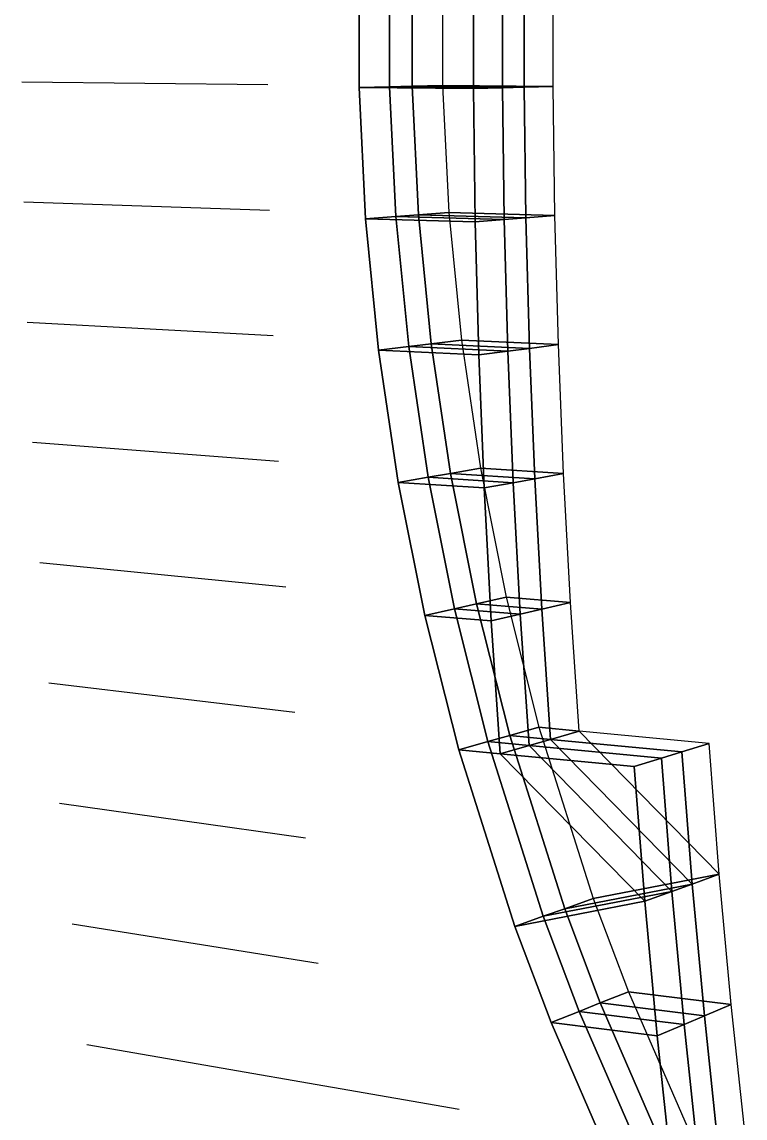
# Model space of a CAD drawing. Extents: x -21.3 to 21.3, y -21.5 to 21.5.
# Drawn here: x -21.32 to -16.24, y -7.7 to 0 of the extents above; entities that cross this region are included whole.
import ezdxf

# ---------------------------------------------------------------- set-up
doc = ezdxf.new("R2010")
doc.units = 0

msp = doc.modelspace()

# ---------------------------------------------------------------- linework, layer by layer
at = {"layer": 'Crown wall bottom'}
for points in [[(-18.73881, 0.45559, 29.79412), (-18.73881, -0.45559, 29.79412), (-17.94485, -0.46287, 30.27884), (-17.94485, 0.46287, 30.27884)], [(-18.57911, 0.4517, 29.54019), (-18.57911, -0.4517, 29.54019), (-17.79191, -0.45892, 30.02078), (-17.79191, 0.45892, 30.02078)], [(-18.36617, 0.44653, 29.20162), (-18.36617, -0.44653, 29.20162), (-17.588, -0.45366, 29.6767), (-17.588, 0.45366, 29.6767)], [(-17.93244, -1.38851, 30.25789), (-17.94485, -0.46287, 30.27884), (-18.73881, -0.45559, 29.79412), (-18.69377, -1.36734, 29.79452)], [(-17.7796, -1.37668, 30.00001), (-17.79191, -0.45892, 30.02078), (-18.57911, -0.4517, 29.54019), (-18.53445, -1.35568, 29.54059)], [(-17.57583, -1.3609, 29.65617), (-17.588, -0.45366, 29.6767), (-18.36617, -0.44653, 29.20162), (-18.32202, -1.34014, 29.20201)], [(-17.90759, -2.31387, 30.21596), (-17.93244, -1.38851, 30.25789), (-18.69377, -1.36734, 29.79452), (-18.60364, -2.28167, 29.79494)], [(-17.75497, -2.29415, 29.95844), (-17.7796, -1.37668, 30.00001), (-18.53445, -1.35568, 29.54059), (-18.44509, -2.26223, 29.54101)], [(-17.55147, -2.26786, 29.61508), (-17.57583, -1.3609, 29.65617), (-18.32202, -1.34014, 29.20201), (-18.23368, -2.2363, 29.20243)], [(-17.87028, -3.23874, 30.15301), (-17.90759, -2.31387, 30.21596), (-18.60364, -2.28167, 29.79494), (-18.46682, -3.20035, 29.79555)], [(-17.71797, -3.21114, 29.89602), (-17.75497, -2.29415, 29.95844), (-18.44509, -2.26223, 29.54101), (-18.30943, -3.17307, 29.54161)], [(-17.5149, -3.17433, 29.55337), (-17.55147, -2.26786, 29.61508), (-18.23368, -2.2363, 29.20243), (-18.09958, -3.1367, 29.20302)], [(-17.46607, -4.08014, 29.47098), (-17.5149, -3.17433, 29.55337), (-18.09958, -3.1367, 29.20302), (-17.91839, -4.04304, 29.20334)], [(-17.82046, -4.16292, 30.06894), (-17.87028, -3.23874, 30.15301), (-18.46682, -3.20035, 29.79555), (-18.28195, -4.12507, 29.79587)], [(-17.66858, -4.12744, 29.81267), (-17.71797, -3.21114, 29.89602), (-18.30943, -3.17307, 29.54161), (-18.12614, -4.08992, 29.54193)], [(-17.40492, -4.98505, 29.3678), (-17.46607, -4.08014, 29.47098), (-17.91839, -4.04304, 29.20334), (-17.68817, -4.95697, 29.20286)], [(-17.75807, -5.0862, 29.96367), (-17.82046, -4.16292, 30.06894), (-18.28195, -4.12507, 29.79587), (-18.04706, -5.05755, 29.79538)], [(-17.60672, -5.04285, 29.7083), (-17.66858, -4.12744, 29.81267), (-18.12614, -4.08992, 29.54193), (-17.89325, -5.01444, 29.54145)], [(-16.42088, -5.98968, 29.74438), (-17.40492, -4.98505, 29.3678), (-17.68817, -4.95697, 29.20286), (-17.30677, -6.16106, 29.20218)], [(-16.42088, -5.98968, 29.74438), (-16.49299, -5.07115, 29.87499), (-17.40492, -4.98505, 29.3678)], [(-16.75406, -6.11121, 30.34789), (-17.75807, -5.0862, 29.96367), (-18.04706, -5.05755, 29.79538), (-17.65792, -6.28606, 29.79469)], [(-16.61127, -6.05913, 30.08924), (-17.60672, -5.04285, 29.7083), (-17.89325, -5.01444, 29.54145), (-17.50743, -6.23249, 29.54075)], [(-16.61127, -6.05913, 30.08924), (-16.68421, -5.12994, 30.22136), (-17.60672, -5.04285, 29.7083)], [(-16.75406, -6.11121, 30.34789), (-16.82763, -5.17404, 30.48115), (-17.75807, -5.0862, 29.96367)], [(-16.33658, -6.9064, 29.59168), (-16.42088, -5.98968, 29.74438), (-17.30677, -6.16106, 29.20218), (-17.05952, -6.81564, 29.20223)], [(-16.52599, -6.98648, 29.93477), (-16.61127, -6.05913, 30.08924), (-17.50743, -6.23249, 29.54075), (-17.25731, -6.89466, 29.5408)], [(-16.66805, -7.04653, 30.19209), (-16.75406, -6.11121, 30.34789), (-17.65792, -6.28606, 29.79469), (-17.40565, -6.95393, 29.79473)], [(-16.24, -7.82099, 29.41674), (-16.33658, -6.9064, 29.59168), (-17.05952, -6.81564, 29.20223), (-16.64744, -7.76431, 29.20322)], [(-16.42829, -7.91166, 29.7578), (-16.52599, -6.98648, 29.93477), (-17.25731, -6.89466, 29.5408), (-16.84046, -7.85433, 29.54181)], [(-16.56951, -7.97967, 30.0136), (-16.66805, -7.04653, 30.19209), (-17.40565, -6.95393, 29.79473), (-16.98522, -7.92185, 29.79575)]]:
    msp.add_3dface(points, dxfattribs=at)
at = {"layer": 'Crown wall side1'}
for points in [[(-18.73881, 0.45559, 29.79412), (-18.73881, -0.45559, 29.79412), (-18.95175, -0.46076, 30.13269), (-18.95175, 0.46076, 30.13269)], [(-18.57911, 0.4517, 29.54019), (-18.57911, -0.4517, 29.54019), (-18.73881, -0.45559, 29.79412), (-18.73881, 0.45559, 29.79412)], [(-18.36617, 0.44653, 29.20162), (-18.36617, -0.44653, 29.20162), (-18.57911, -0.4517, 29.54019), (-18.57911, 0.4517, 29.54019)], [(-17.7796, -1.37668, 30.00001), (-17.79191, -0.45892, 30.02078), (-17.94485, -0.46287, 30.27884), (-17.93244, -1.38851, 30.25789)], [(-17.57583, -1.3609, 29.65617), (-17.588, -0.45366, 29.6767), (-17.79191, -0.45892, 30.02078), (-17.7796, -1.37668, 30.00001)], [(-17.93244, -1.38851, 30.25789), (-17.94485, -0.46287, 30.27884), (-18.14877, -0.46813, 30.62292), (-18.13621, -1.40429, 30.60173)], [(-17.75497, -2.29415, 29.95844), (-17.7796, -1.37668, 30.00001), (-17.93244, -1.38851, 30.25789), (-17.90759, -2.31387, 30.21596)], [(-17.55147, -2.26786, 29.61508), (-17.57583, -1.3609, 29.65617), (-17.7796, -1.37668, 30.00001), (-17.75497, -2.29415, 29.95844)], [(-17.90759, -2.31387, 30.21596), (-17.93244, -1.38851, 30.25789), (-18.13621, -1.40429, 30.60173), (-18.11108, -2.34016, 30.55932)], [(-17.71797, -3.21114, 29.89602), (-17.75497, -2.29415, 29.95844), (-17.90759, -2.31387, 30.21596), (-17.87028, -3.23874, 30.15301)], [(-17.5149, -3.17433, 29.55337), (-17.55147, -2.26786, 29.61508), (-17.75497, -2.29415, 29.95844), (-17.71797, -3.21114, 29.89602)], [(-17.87028, -3.23874, 30.15301), (-17.90759, -2.31387, 30.21596), (-18.11108, -2.34016, 30.55932), (-18.07335, -3.27554, 30.49565)], [(-17.66858, -4.12744, 29.81267), (-17.71797, -3.21114, 29.89602), (-17.87028, -3.23874, 30.15301), (-17.82046, -4.16292, 30.06894)], [(-17.46607, -4.08014, 29.47098), (-17.5149, -3.17433, 29.55337), (-17.71797, -3.21114, 29.89602), (-17.66858, -4.12744, 29.81267)], [(-17.82046, -4.16292, 30.06894), (-17.87028, -3.23874, 30.15301), (-18.07335, -3.27554, 30.49565), (-18.02296, -4.21023, 30.41064)], [(-17.40492, -4.98505, 29.3678), (-17.46607, -4.08014, 29.47098), (-17.66858, -4.12744, 29.81267), (-17.60672, -5.04285, 29.7083)], [(-17.60672, -5.04285, 29.7083), (-17.66858, -4.12744, 29.81267), (-17.82046, -4.16292, 30.06894), (-17.75807, -5.0862, 29.96367)], [(-17.75807, -5.0862, 29.96367), (-17.82046, -4.16292, 30.06894), (-18.02296, -4.21023, 30.41064), (-17.95986, -5.144, 30.30417)], [(-16.42088, -5.98968, 29.74438), (-17.40492, -4.98505, 29.3678), (-17.60672, -5.04285, 29.7083), (-16.61127, -6.05913, 30.08924)], [(-16.61127, -6.05913, 30.08924), (-17.60672, -5.04285, 29.7083), (-17.75807, -5.0862, 29.96367), (-16.75406, -6.11121, 30.34789)], [(-16.42088, -5.98968, 29.74438), (-16.49299, -5.07115, 29.87499), (-16.68421, -5.12994, 30.22136), (-16.61127, -6.05913, 30.08924)], [(-16.75406, -6.11121, 30.34789), (-17.75807, -5.0862, 29.96367), (-17.95986, -5.144, 30.30417), (-16.94445, -6.18066, 30.69275)], [(-16.61127, -6.05913, 30.08924), (-16.68421, -5.12994, 30.22136), (-16.82763, -5.17404, 30.48115), (-16.75406, -6.11121, 30.34789)], [(-16.75406, -6.11121, 30.34789), (-16.82763, -5.17404, 30.48115), (-17.01885, -5.23284, 30.82752), (-16.94445, -6.18066, 30.69275)], [(-16.33658, -6.9064, 29.59168), (-16.42088, -5.98968, 29.74438), (-16.61127, -6.05913, 30.08924), (-16.52599, -6.98648, 29.93477)], [(-16.52599, -6.98648, 29.93477), (-16.61127, -6.05913, 30.08924), (-16.75406, -6.11121, 30.34789), (-16.66805, -7.04653, 30.19209)], [(-16.66805, -7.04653, 30.19209), (-16.75406, -6.11121, 30.34789), (-16.94445, -6.18066, 30.69275), (-16.85746, -7.12661, 30.53518)], [(-16.24, -7.82099, 29.41674), (-16.33658, -6.9064, 29.59168), (-16.52599, -6.98648, 29.93477), (-16.42829, -7.91166, 29.7578)], [(-16.42829, -7.91166, 29.7578), (-16.52599, -6.98648, 29.93477), (-16.66805, -7.04653, 30.19209), (-16.56951, -7.97967, 30.0136)], [(-16.56951, -7.97967, 30.0136), (-16.66805, -7.04653, 30.19209), (-16.85746, -7.12661, 30.53518), (-16.7578, -8.07035, 30.35466)]]:
    msp.add_3dface(points, dxfattribs=at)
at = {"layer": 'Crown wall side2'}
for points in [[(-18.73881, -0.45559, 29.79412), (-17.94485, -0.46287, 30.27884), (-18.14877, -0.46813, 30.62292), (-18.95175, -0.46076, 30.13269)], [(-17.94485, -0.46287, 30.27884), (-18.73881, -0.45559, 29.79412), (-18.95175, -0.46076, 30.13269), (-18.14877, -0.46813, 30.62292)], [(-18.57911, -0.4517, 29.54019), (-17.79191, -0.45892, 30.02078), (-17.94485, -0.46287, 30.27884), (-18.73881, -0.45559, 29.79412)], [(-17.79191, -0.45892, 30.02078), (-18.57911, -0.4517, 29.54019), (-18.73881, -0.45559, 29.79412), (-17.94485, -0.46287, 30.27884)], [(-18.36617, -0.44653, 29.20162), (-17.588, -0.45366, 29.6767), (-17.79191, -0.45892, 30.02078), (-18.57911, -0.4517, 29.54019)], [(-17.588, -0.45366, 29.6767), (-18.36617, -0.44653, 29.20162), (-18.57911, -0.4517, 29.54019), (-17.79191, -0.45892, 30.02078)], [(-17.93244, -1.38851, 30.25789), (-18.69377, -1.36734, 29.79452), (-18.9062, -1.38287, 30.13309), (-18.13621, -1.40429, 30.60173)], [(-17.7796, -1.37668, 30.00001), (-18.53445, -1.35568, 29.54059), (-18.69377, -1.36734, 29.79452), (-17.93244, -1.38851, 30.25789)], [(-17.57583, -1.3609, 29.65617), (-18.32202, -1.34014, 29.20201), (-18.53445, -1.35568, 29.54059), (-17.7796, -1.37668, 30.00001)], [(-17.90759, -2.31387, 30.21596), (-18.60364, -2.28167, 29.79494), (-18.81505, -2.3076, 30.13352), (-18.11108, -2.34016, 30.55932)], [(-17.75497, -2.29415, 29.95844), (-18.44509, -2.26223, 29.54101), (-18.60364, -2.28167, 29.79494), (-17.90759, -2.31387, 30.21596)], [(-17.55147, -2.26786, 29.61508), (-18.23368, -2.2363, 29.20243), (-18.44509, -2.26223, 29.54101), (-17.75497, -2.29415, 29.95844)], [(-17.5149, -3.17433, 29.55337), (-18.09958, -3.1367, 29.20302), (-18.30943, -3.17307, 29.54161), (-17.71797, -3.21114, 29.89602)], [(-17.87028, -3.23874, 30.15301), (-18.46682, -3.20035, 29.79555), (-18.67667, -3.23671, 30.13413), (-18.07335, -3.27554, 30.49565)], [(-17.71797, -3.21114, 29.89602), (-18.30943, -3.17307, 29.54161), (-18.46682, -3.20035, 29.79555), (-17.87028, -3.23874, 30.15301)], [(-17.46607, -4.08014, 29.47098), (-17.91839, -4.04304, 29.20334), (-18.12614, -4.08992, 29.54193), (-17.66858, -4.12744, 29.81267)], [(-17.82046, -4.16292, 30.06894), (-18.28195, -4.12507, 29.79587), (-18.4897, -4.17195, 30.13446), (-18.02296, -4.21023, 30.41064)], [(-17.66858, -4.12744, 29.81267), (-18.12614, -4.08992, 29.54193), (-18.28195, -4.12507, 29.79587), (-17.82046, -4.16292, 30.06894)], [(-17.40492, -4.98505, 29.3678), (-17.68817, -4.95697, 29.20286), (-17.89325, -5.01444, 29.54145), (-17.60672, -5.04285, 29.7083)], [(-16.49299, -5.07115, 29.87499), (-17.40492, -4.98505, 29.3678), (-17.60672, -5.04285, 29.7083), (-16.68421, -5.12994, 30.22136)], [(-17.75807, -5.0862, 29.96367), (-18.04706, -5.05755, 29.79538), (-18.25214, -5.11502, 30.13397), (-17.95986, -5.144, 30.30417)], [(-17.60672, -5.04285, 29.7083), (-17.89325, -5.01444, 29.54145), (-18.04706, -5.05755, 29.79538), (-17.75807, -5.0862, 29.96367)], [(-16.68421, -5.12994, 30.22136), (-17.60672, -5.04285, 29.7083), (-17.75807, -5.0862, 29.96367), (-16.82763, -5.17404, 30.48115)], [(-16.82763, -5.17404, 30.48115), (-17.75807, -5.0862, 29.96367), (-17.95986, -5.144, 30.30417), (-17.01885, -5.23284, 30.82752)], [(-16.42088, -5.98968, 29.74438), (-17.30677, -6.16106, 29.20218), (-17.50743, -6.23249, 29.54075), (-16.61127, -6.05913, 30.08924)], [(-16.61127, -6.05913, 30.08924), (-17.50743, -6.23249, 29.54075), (-17.65792, -6.28606, 29.79469), (-16.75406, -6.11121, 30.34789)], [(-16.75406, -6.11121, 30.34789), (-17.65792, -6.28606, 29.79469), (-17.85858, -6.3575, 30.13326), (-16.94445, -6.18066, 30.69275)], [(-16.33658, -6.9064, 29.59168), (-17.05952, -6.81564, 29.20223), (-17.25731, -6.89466, 29.5408), (-16.52599, -6.98648, 29.93477)], [(-16.52599, -6.98648, 29.93477), (-17.25731, -6.89466, 29.5408), (-17.40565, -6.95393, 29.79473), (-16.66805, -7.04653, 30.19209)], [(-16.66805, -7.04653, 30.19209), (-17.40565, -6.95393, 29.79473), (-17.60344, -7.03295, 30.13331), (-16.85746, -7.12661, 30.53518)]]:
    msp.add_3dface(points, dxfattribs=at)
at = {"layer": 'Crown wall side3'}
for points in [[(-17.94485, -0.46287, 30.27884), (-17.94485, 0.46287, 30.27884), (-18.14877, 0.46813, 30.62292), (-18.14877, -0.46813, 30.62292)], [(-17.79191, -0.45892, 30.02078), (-17.79191, 0.45892, 30.02078), (-17.94485, 0.46287, 30.27884), (-17.94485, -0.46287, 30.27884)], [(-17.588, -0.45366, 29.6767), (-17.588, 0.45366, 29.6767), (-17.79191, 0.45892, 30.02078), (-17.79191, -0.45892, 30.02078)], [(-18.73881, -0.45559, 29.79412), (-18.69377, -1.36734, 29.79452), (-18.9062, -1.38287, 30.13309), (-18.95175, -0.46076, 30.13269)], [(-18.57911, -0.4517, 29.54019), (-18.53445, -1.35568, 29.54059), (-18.69377, -1.36734, 29.79452), (-18.73881, -0.45559, 29.79412)], [(-18.36617, -0.44653, 29.20162), (-18.32202, -1.34014, 29.20201), (-18.53445, -1.35568, 29.54059), (-18.57911, -0.4517, 29.54019)], [(-18.69377, -1.36734, 29.79452), (-18.60364, -2.28167, 29.79494), (-18.81505, -2.3076, 30.13352), (-18.9062, -1.38287, 30.13309)], [(-18.53445, -1.35568, 29.54059), (-18.44509, -2.26223, 29.54101), (-18.60364, -2.28167, 29.79494), (-18.69377, -1.36734, 29.79452)], [(-18.32202, -1.34014, 29.20201), (-18.23368, -2.2363, 29.20243), (-18.44509, -2.26223, 29.54101), (-18.53445, -1.35568, 29.54059)], [(-18.60364, -2.28167, 29.79494), (-18.46682, -3.20035, 29.79555), (-18.67667, -3.23671, 30.13413), (-18.81505, -2.3076, 30.13352)], [(-18.44509, -2.26223, 29.54101), (-18.30943, -3.17307, 29.54161), (-18.46682, -3.20035, 29.79555), (-18.60364, -2.28167, 29.79494)], [(-18.23368, -2.2363, 29.20243), (-18.09958, -3.1367, 29.20302), (-18.30943, -3.17307, 29.54161), (-18.44509, -2.26223, 29.54101)], [(-18.09958, -3.1367, 29.20302), (-17.91839, -4.04304, 29.20334), (-18.12614, -4.08992, 29.54193), (-18.30943, -3.17307, 29.54161)], [(-18.46682, -3.20035, 29.79555), (-18.28195, -4.12507, 29.79587), (-18.4897, -4.17195, 30.13446), (-18.67667, -3.23671, 30.13413)], [(-18.30943, -3.17307, 29.54161), (-18.12614, -4.08992, 29.54193), (-18.28195, -4.12507, 29.79587), (-18.46682, -3.20035, 29.79555)], [(-17.91839, -4.04304, 29.20334), (-17.68817, -4.95697, 29.20286), (-17.89325, -5.01444, 29.54145), (-18.12614, -4.08992, 29.54193)], [(-18.28195, -4.12507, 29.79587), (-18.04706, -5.05755, 29.79538), (-18.25214, -5.11502, 30.13397), (-18.4897, -4.17195, 30.13446)], [(-18.12614, -4.08992, 29.54193), (-17.89325, -5.01444, 29.54145), (-18.04706, -5.05755, 29.79538), (-18.28195, -4.12507, 29.79587)], [(-17.68817, -4.95697, 29.20286), (-17.30677, -6.16106, 29.20218), (-17.50743, -6.23249, 29.54075), (-17.89325, -5.01444, 29.54145)], [(-17.40492, -4.98505, 29.3678), (-17.40492, -4.98505, 29.3678), (-17.60672, -5.04285, 29.7083)], [(-18.04706, -5.05755, 29.79538), (-17.65792, -6.28606, 29.79469), (-17.85858, -6.3575, 30.13326), (-18.25214, -5.11502, 30.13397)], [(-17.89325, -5.01444, 29.54145), (-17.50743, -6.23249, 29.54075), (-17.65792, -6.28606, 29.79469), (-18.04706, -5.05755, 29.79538)], [(-17.60672, -5.04285, 29.7083), (-17.60672, -5.04285, 29.7083), (-17.75807, -5.0862, 29.96367)], [(-17.75807, -5.0862, 29.96367), (-17.75807, -5.0862, 29.96367), (-17.95986, -5.144, 30.30417)], [(-17.30677, -6.16106, 29.20218), (-17.05952, -6.81564, 29.20223), (-17.25731, -6.89466, 29.5408), (-17.50743, -6.23249, 29.54075)], [(-17.50743, -6.23249, 29.54075), (-17.25731, -6.89466, 29.5408), (-17.40565, -6.95393, 29.79473), (-17.65792, -6.28606, 29.79469)], [(-17.65792, -6.28606, 29.79469), (-17.40565, -6.95393, 29.79473), (-17.60344, -7.03295, 30.13331), (-17.85858, -6.3575, 30.13326)], [(-17.05952, -6.81564, 29.20223), (-16.64744, -7.76431, 29.20322), (-16.84046, -7.85433, 29.54181), (-17.25731, -6.89466, 29.5408)], [(-17.25731, -6.89466, 29.5408), (-16.84046, -7.85433, 29.54181), (-16.98522, -7.92185, 29.79575), (-17.40565, -6.95393, 29.79473)], [(-17.40565, -6.95393, 29.79473), (-16.98522, -7.92185, 29.79575), (-17.17823, -8.01187, 30.13434), (-17.60344, -7.03295, 30.13331)]]:
    msp.add_3dface(points, dxfattribs=at)
at = {"layer": 'Crown wall side4'}
for points in [[(-18.69377, -1.36734, 29.79452), (-17.93244, -1.38851, 30.25789), (-18.13621, -1.40429, 30.60173), (-18.9062, -1.38287, 30.13309)], [(-18.53445, -1.35568, 29.54059), (-17.7796, -1.37668, 30.00001), (-17.93244, -1.38851, 30.25789), (-18.69377, -1.36734, 29.79452)], [(-18.32202, -1.34014, 29.20201), (-17.57583, -1.3609, 29.65617), (-17.7796, -1.37668, 30.00001), (-18.53445, -1.35568, 29.54059)], [(-18.60364, -2.28167, 29.79494), (-17.90759, -2.31387, 30.21596), (-18.11108, -2.34016, 30.55932), (-18.81505, -2.3076, 30.13352)], [(-18.44509, -2.26223, 29.54101), (-17.75497, -2.29415, 29.95844), (-17.90759, -2.31387, 30.21596), (-18.60364, -2.28167, 29.79494)], [(-18.23368, -2.2363, 29.20243), (-17.55147, -2.26786, 29.61508), (-17.75497, -2.29415, 29.95844), (-18.44509, -2.26223, 29.54101)], [(-18.09958, -3.1367, 29.20302), (-17.5149, -3.17433, 29.55337), (-17.71797, -3.21114, 29.89602), (-18.30943, -3.17307, 29.54161)], [(-18.46682, -3.20035, 29.79555), (-17.87028, -3.23874, 30.15301), (-18.07335, -3.27554, 30.49565), (-18.67667, -3.23671, 30.13413)], [(-18.30943, -3.17307, 29.54161), (-17.71797, -3.21114, 29.89602), (-17.87028, -3.23874, 30.15301), (-18.46682, -3.20035, 29.79555)], [(-17.91839, -4.04304, 29.20334), (-17.46607, -4.08014, 29.47098), (-17.66858, -4.12744, 29.81267), (-18.12614, -4.08992, 29.54193)], [(-18.28195, -4.12507, 29.79587), (-17.82046, -4.16292, 30.06894), (-18.02296, -4.21023, 30.41064), (-18.4897, -4.17195, 30.13446)], [(-18.12614, -4.08992, 29.54193), (-17.66858, -4.12744, 29.81267), (-17.82046, -4.16292, 30.06894), (-18.28195, -4.12507, 29.79587)], [(-17.68817, -4.95697, 29.20286), (-17.40492, -4.98505, 29.3678), (-17.60672, -5.04285, 29.7083), (-17.89325, -5.01444, 29.54145)], [(-17.40492, -4.98505, 29.3678), (-16.42088, -5.98968, 29.74438), (-16.61127, -6.05913, 30.08924), (-17.60672, -5.04285, 29.7083)], [(-18.04706, -5.05755, 29.79538), (-17.75807, -5.0862, 29.96367), (-17.95986, -5.144, 30.30417), (-18.25214, -5.11502, 30.13397)], [(-17.89325, -5.01444, 29.54145), (-17.60672, -5.04285, 29.7083), (-17.75807, -5.0862, 29.96367), (-18.04706, -5.05755, 29.79538)], [(-17.60672, -5.04285, 29.7083), (-16.61127, -6.05913, 30.08924), (-16.75406, -6.11121, 30.34789), (-17.75807, -5.0862, 29.96367)], [(-17.75807, -5.0862, 29.96367), (-16.75406, -6.11121, 30.34789), (-16.94445, -6.18066, 30.69275), (-17.95986, -5.144, 30.30417)], [(-17.30677, -6.16106, 29.20218), (-16.42088, -5.98968, 29.74438), (-16.61127, -6.05913, 30.08924), (-17.50743, -6.23249, 29.54075)], [(-17.50743, -6.23249, 29.54075), (-16.61127, -6.05913, 30.08924), (-16.75406, -6.11121, 30.34789), (-17.65792, -6.28606, 29.79469)], [(-17.65792, -6.28606, 29.79469), (-16.75406, -6.11121, 30.34789), (-16.94445, -6.18066, 30.69275), (-17.85858, -6.3575, 30.13326)], [(-17.05952, -6.81564, 29.20223), (-16.33658, -6.9064, 29.59168), (-16.52599, -6.98648, 29.93477), (-17.25731, -6.89466, 29.5408)], [(-17.25731, -6.89466, 29.5408), (-16.52599, -6.98648, 29.93477), (-16.66805, -7.04653, 30.19209), (-17.40565, -6.95393, 29.79473)], [(-17.40565, -6.95393, 29.79473), (-16.66805, -7.04653, 30.19209), (-16.85746, -7.12661, 30.53518), (-17.60344, -7.03295, 30.13331)]]:
    msp.add_3dface(points, dxfattribs=at)
at = {"layer": 'Crown wall top'}
for points in [[(-18.95175, 0.46076, 30.13269), (-18.95175, -0.46076, 30.13269), (-18.14877, -0.46813, 30.62292), (-18.14877, 0.46813, 30.62292)], [(-18.73881, 0.45559, 29.79412), (-18.73881, -0.45559, 29.79412), (-17.94485, -0.46287, 30.27884), (-17.94485, 0.46287, 30.27884)], [(-18.57911, 0.4517, 29.54019), (-18.57911, -0.4517, 29.54019), (-17.79191, -0.45892, 30.02078), (-17.79191, 0.45892, 30.02078)], [(-18.13621, -1.40429, 30.60173), (-18.14877, -0.46813, 30.62292), (-18.95175, -0.46076, 30.13269), (-18.9062, -1.38287, 30.13309)], [(-17.93244, -1.38851, 30.25789), (-17.94485, -0.46287, 30.27884), (-18.73881, -0.45559, 29.79412), (-18.69377, -1.36734, 29.79452)], [(-17.7796, -1.37668, 30.00001), (-17.79191, -0.45892, 30.02078), (-18.57911, -0.4517, 29.54019), (-18.53445, -1.35568, 29.54059)], [(-18.11108, -2.34016, 30.55932), (-18.13621, -1.40429, 30.60173), (-18.9062, -1.38287, 30.13309), (-18.81505, -2.3076, 30.13352)], [(-17.90759, -2.31387, 30.21596), (-17.93244, -1.38851, 30.25789), (-18.69377, -1.36734, 29.79452), (-18.60364, -2.28167, 29.79494)], [(-17.75497, -2.29415, 29.95844), (-17.7796, -1.37668, 30.00001), (-18.53445, -1.35568, 29.54059), (-18.44509, -2.26223, 29.54101)], [(-18.07335, -3.27554, 30.49565), (-18.11108, -2.34016, 30.55932), (-18.81505, -2.3076, 30.13352), (-18.67667, -3.23671, 30.13413)], [(-17.87028, -3.23874, 30.15301), (-17.90759, -2.31387, 30.21596), (-18.60364, -2.28167, 29.79494), (-18.46682, -3.20035, 29.79555)], [(-17.71797, -3.21114, 29.89602), (-17.75497, -2.29415, 29.95844), (-18.44509, -2.26223, 29.54101), (-18.30943, -3.17307, 29.54161)], [(-17.82046, -4.16292, 30.06894), (-17.87028, -3.23874, 30.15301), (-18.46682, -3.20035, 29.79555), (-18.28195, -4.12507, 29.79587)], [(-17.66858, -4.12744, 29.81267), (-17.71797, -3.21114, 29.89602), (-18.30943, -3.17307, 29.54161), (-18.12614, -4.08992, 29.54193)], [(-18.02296, -4.21023, 30.41064), (-18.07335, -3.27554, 30.49565), (-18.67667, -3.23671, 30.13413), (-18.4897, -4.17195, 30.13446)], [(-17.75807, -5.0862, 29.96367), (-17.82046, -4.16292, 30.06894), (-18.28195, -4.12507, 29.79587), (-18.04706, -5.05755, 29.79538)], [(-17.60672, -5.04285, 29.7083), (-17.66858, -4.12744, 29.81267), (-18.12614, -4.08992, 29.54193), (-17.89325, -5.01444, 29.54145)], [(-17.95986, -5.144, 30.30417), (-18.02296, -4.21023, 30.41064), (-18.4897, -4.17195, 30.13446), (-18.25214, -5.11502, 30.13397)], [(-16.75406, -6.11121, 30.34789), (-17.75807, -5.0862, 29.96367), (-18.04706, -5.05755, 29.79538), (-17.65792, -6.28606, 29.79469)], [(-16.61127, -6.05913, 30.08924), (-17.60672, -5.04285, 29.7083), (-17.89325, -5.01444, 29.54145), (-17.50743, -6.23249, 29.54075)], [(-16.61127, -6.05913, 30.08924), (-16.68421, -5.12994, 30.22136), (-17.60672, -5.04285, 29.7083)], [(-16.94445, -6.18066, 30.69275), (-17.95986, -5.144, 30.30417), (-18.25214, -5.11502, 30.13397), (-17.85858, -6.3575, 30.13326)], [(-16.94445, -6.18066, 30.69275), (-17.01885, -5.23284, 30.82752), (-17.95986, -5.144, 30.30417)], [(-16.75406, -6.11121, 30.34789), (-16.82763, -5.17404, 30.48115), (-17.75807, -5.0862, 29.96367)], [(-16.52599, -6.98648, 29.93477), (-16.61127, -6.05913, 30.08924), (-17.50743, -6.23249, 29.54075), (-17.25731, -6.89466, 29.5408)], [(-16.66805, -7.04653, 30.19209), (-16.75406, -6.11121, 30.34789), (-17.65792, -6.28606, 29.79469), (-17.40565, -6.95393, 29.79473)], [(-16.85746, -7.12661, 30.53518), (-16.94445, -6.18066, 30.69275), (-17.85858, -6.3575, 30.13326), (-17.60344, -7.03295, 30.13331)], [(-16.42829, -7.91166, 29.7578), (-16.52599, -6.98648, 29.93477), (-17.25731, -6.89466, 29.5408), (-16.84046, -7.85433, 29.54181)], [(-16.56951, -7.97967, 30.0136), (-16.66805, -7.04653, 30.19209), (-17.40565, -6.95393, 29.79473), (-16.98522, -7.92185, 29.79575)], [(-16.7578, -8.07035, 30.35466), (-16.85746, -7.12661, 30.53518), (-17.60344, -7.03295, 30.13331), (-17.17823, -8.01187, 30.13434)]]:
    msp.add_3dface(points, dxfattribs=at)
at = {"layer": 'LowerTendons Crown'}
for p, q in [((-19.59321, -0.44145, 28.8777), (-21.3213, -0.42233, 27.62668)), ((-19.58066, -1.32433, 28.85921), (-21.30881, -1.26703, 27.61049)), ((-19.55555, -2.20714, 28.8222), (-21.28379, -2.11187, 27.57808)), ((-19.51783, -3.08983, 28.7666), (-21.24619, -2.95694, 27.52936)), ((-19.46743, -3.97234, 28.69233), (-21.19594, -3.80231, 27.46424)), ((-19.40428, -4.8546, 28.59925), (-21.13291, -4.64807, 27.38258)), ((-19.32826, -5.73652, 28.4872), (-21.05698, -5.49427, 27.28419)), ((-19.23925, -6.61801, 28.35601), (-20.96797, -6.34094, 27.16886)), ((-18.24876, -7.64374, 28.75006), (-20.8657, -7.18811, 27.03634))]:
    msp.add_line(p, q, dxfattribs=at)

doc.saveas('drawing.dxf')
